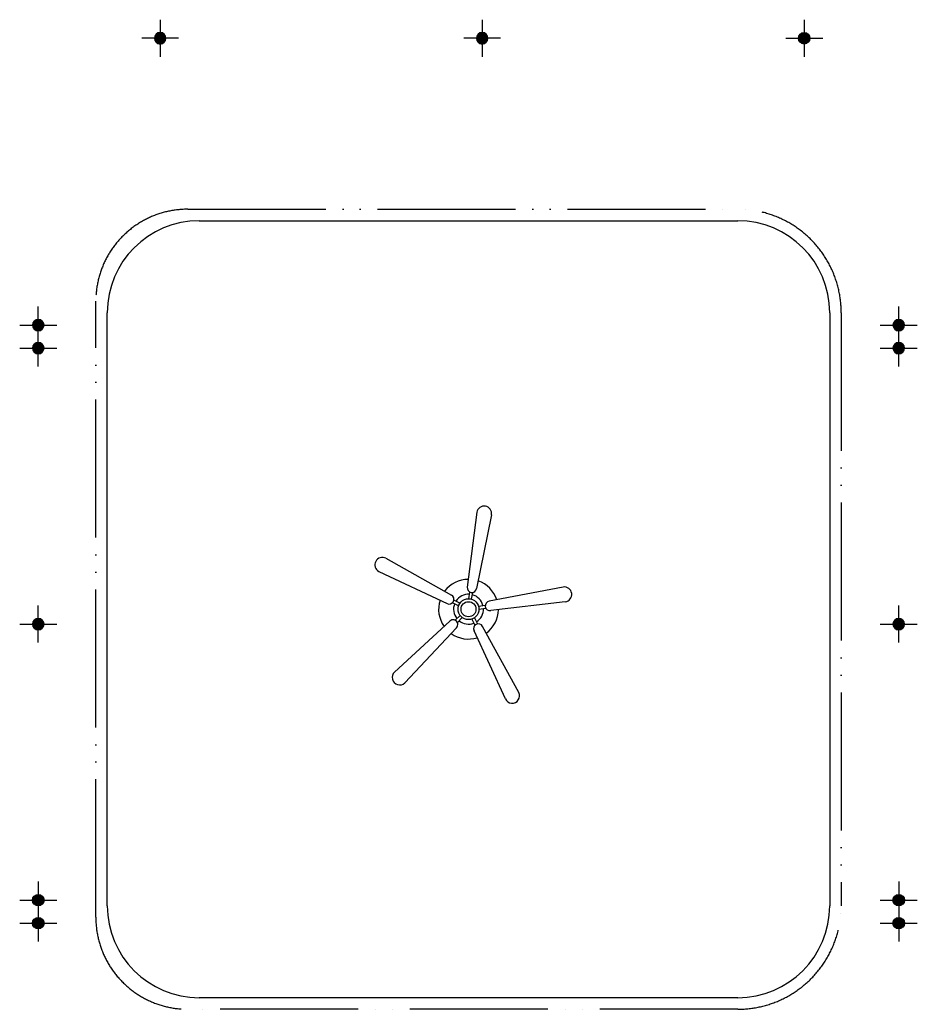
# Model space of a CAD drawing. Header units: millimetres. Extents: x 0 to 460316, y -63250 to 103204.
# Drawn here: x 63794 to 67695, y 27237 to 31538 of the extents above; entities that cross this region are included whole.
import ezdxf

# ---------------------------------------------------------------- set-up
doc = ezdxf.new("R2010")
doc.units = ezdxf.units.MM
doc.header["$LTSCALE"] = 25
doc.linetypes.add('ACAD_ISO05W100', pattern=[33, 24, -3, 0, -3, 0, -3])
for name, color, linetype in [('06-FUR', 6, 'Continuous'), ('06-LIGHT', 4, 'Continuous'), ('CEIL-LIGHT', 7, 'Continuous'), ('RC-LIGHT', 7, 'Continuous')]:
    doc.layers.add(name, color=color, linetype=linetype)

# ---------------------------------------------------------------- blocks, each defined once
blk = doc.blocks.new('1')
at = {"linetype": 'Continuous'}
h = blk.add_hatch(color=4, dxfattribs=at)
h.dxf.hatch_style = 1
edge = h.paths.add_edge_path()
edge.add_arc((11539653.5, -14273503.8), 37.5, 0, 360)
at = {"color": 1, "linetype": 'Continuous'}
for p, q in [((11539653.5, -14273637.1), (11539653.5, -14273370.5)), ((11539520.2, -14273503.8), (11539786.8, -14273503.8))]:
    blk.add_line(p, q, dxfattribs=at)
at = {"color": 4, "linetype": 'Continuous'}
for radius in [41.5, 37.5]:
    blk.add_circle((11539653.5, -14273503.8), radius, dxfattribs=at)
blk = doc.blocks.new('CELILNGPAN')
at = {"layer": '06-FUR', "color": 6}
for p, q in [((48717.2, -3709.4), (48676.4, -4034.6)), ((48781.1, -3721), (48717.1, -4041.2)), ((48322.4, -3909.7), (48607.1, -4069.5)), ((48291.6, -3966.9), (48588.2, -4106.2)), ((49093.7, -4034.6), (48771.7, -4096.2)), ((48682.4, -4085.6), (48687.2, -4056.2)), ((48695.2, -4087.7), (48700, -4058.3)), ((48638.6, -4116.2), (48612.1, -4102.6)), ((48644.6, -4104.7), (48618.1, -4091.1)), ((48725.1, -4117.8), (48754.5, -4113.2)), ((48727, -4130.6), (48756.5, -4126)), ((49102.3, -4098.9), (48778, -4137)), ((48645.1, -4158.1), (48623.9, -4179.1)), ((48654.2, -4167.3), (48633.1, -4188.3)), ((48707.7, -4168.3), (48721.1, -4194.9)), ((48360.1, -4404.3), (48600.1, -4182.9)), ((48404.9, -4451.3), (48629.1, -4212.2)), ((48696.1, -4174.1), (48709.5, -4200.7)), ((48900.6, -4493.1), (48742.5, -4206)), ((48842.1, -4521.2), (48705.7, -4224.6))]:
    blk.add_line(p, q, dxfattribs=at)
for radius in [45.4, 32.5]:
    blk.add_circle((48681.6, -4131), radius, dxfattribs=at)
for centre, radius, start, end in [((48749.2, -3715.2), 32.5, 349.67, 169.67), ((48307, -3938.3), 32.5, 61.67, 241.67), ((48681.6, -4131), 129.8, 90.4651, 143.078), ((48696.7, -4037.9), 20.6, 170.7734, 350.7734), ((48681.6, -4131), 129.8, 18.4651, 71.078), ((49098, -4066.8), 32.5, 277.67, 97.67), ((48597.7, -4087.9), 20.6, 242.7734, 62.7734), ((48681.6, -4131), 64.9, 86.5125, 147.0342), ((48681.6, -4131), 64.9, 14.5125, 75.0342), ((48681.6, -4131), 129.8, 162.4651, 215.078), ((48681.6, -4131), 64.9, 158.5125, 219.0342), ((48681.6, -4131), 64.9, 302.5125, 3.0342), ((48774.9, -4116.6), 20.6, 98.7734, 278.7734), ((48681.6, -4131), 129.8, 306.4651, 359.078), ((48614.6, -4197.5), 20.6, 314.7734, 134.7734), ((48681.6, -4131), 64.9, 230.5125, 291.0342), ((48724.1, -4215.3), 20.6, 26.7734, 206.7734), ((48681.6, -4131), 129.8, 234.4651, 287.078), ((48382.5, -4427.8), 32.5, 133.67, 313.67), ((48871.4, -4507.2), 32.5, 205.67, 25.67)]:
    blk.add_arc(centre, radius, start, end, dxfattribs=at)

msp = doc.modelspace()

# ---------------------------------------------------------------- linework, layer by layer
at = {"layer": '06-LIGHT', "color": 10, "linetype": 'ACAD_ISO05W100'}
msp.add_lwpolyline([(67364.86, 27686.84, -0.4142136), (66914.86, 27236.84), (64523.86, 27236.84, -0.4142136), (64123.86, 27636.84), (64123.86, 30314.84, -0.4142136), (64523.86, 30714.84), (66914.86, 30714.84, -0.4142136), (67364.86, 30264.84)], format="xyb", close=True, dxfattribs=at)
at = {"layer": 'CEIL-LIGHT'}
for p, q in [((64573.86, 30664.84), (66914.86, 30664.84)), ((64173.86, 27686.84), (64173.86, 30264.84)), ((67314.86, 30264.84), (67314.86, 27686.84)), ((66914.86, 27286.84), (64573.86, 27286.84))]:
    msp.add_line(p, q, dxfattribs=at)
for centre, start, end in [((64573.86, 30264.84), 90, 180), ((66914.86, 30264.84), 0, 90), ((64573.86, 27686.84), 180, 270), ((66914.86, 27686.84), 270, 0)]:
    msp.add_arc(centre, 400, start, end, dxfattribs=at)

# ---------------------------------------------------------------- block references
at = {"layer": '06-LIGHT'}
msp.add_blockref('CELILNGPAN', (17062.76, 33106.88), dxfattribs=at)
at = {"layer": 'RC-LIGHT', "yscale": 0.6024096385271789, "zscale": 0.6024096385271789}
for p, xscale, rotation in [((-8534092.4, 6983056.58), -0.6024096385271789, 90), ((-8532692.4, 6983056.58), -0.6024096385271789, 90), ((8665700.12, 6983056.58), 0.6024096385271789, 270), ((8662370.12, -6921387.4), -0.6024096385271789, 270), ((8666111.12, -6921387.4), -0.6024096385271789, 270), ((8662370.12, -6921487.4), -0.6024096385271789, 270), ((8666111.12, -6921487.4), -0.6024096385271789, 270), ((8662370.12, -6922687.4), -0.6024096385271789, 270), ((8666111.12, -6922687.4), -0.6024096385271789, 270), ((8662370.12, 6979309.58), 0.6024096385271789, 270), ((8666111.12, 6979309.58), 0.6024096385271789, 270), ((8662370.12, 6979209.58), 0.6024096385271789, 270), ((8666111.12, 6979209.58), 0.6024096385271789, 270)]:
    msp.add_blockref('1', p, dxfattribs=dict(at, xscale=xscale, rotation=rotation))

doc.saveas('drawing.dxf')
